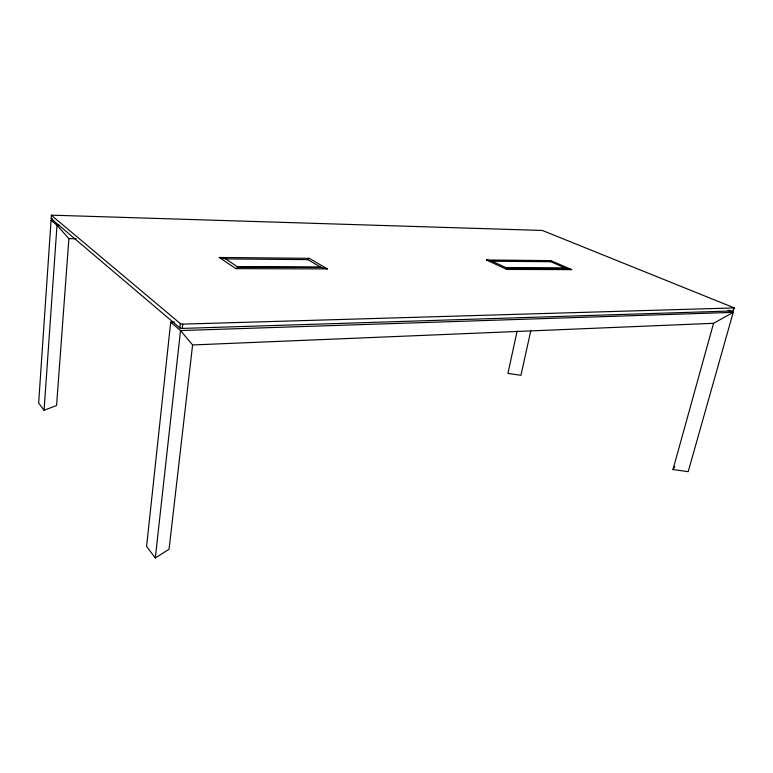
<?xml version="1.0" encoding="UTF-8"?>
<svg xmlns="http://www.w3.org/2000/svg" width="773" height="773" viewBox="0 0 773 773"><rect width="100%" height="100%" fill="white"/><g stroke="black" fill="none" stroke-linecap="round" stroke-linejoin="round"><path stroke-width="1.16" d="M51.076 220.218L38.65 403.023L44.071 410.231L56.574 405.516L68.884 238.615L56.999 225.272L51.076 220.218L53.482 220.286M733.616 308.543L733.258 310.93L182.254 328.419A1.855 0.58 6.4 0 1 179.838 327.868L51.202 218.72L51.414 215.155L542.346 230.46L734.35 307.925L182.737 324.129A1.855 0.57 6.4 0 1 180.312 323.578L51.433 215.319M44.071 410.231L56.999 225.272L59.405 225.329M170.698 322.186L146.59 546.405L155.305 557.98L169.055 549.274L192.593 344.961L180.534 330.564L170.698 322.186L174.321 322.08M179.838 327.868L180.312 323.578M155.305 557.98L180.534 330.564L733.219 312.35L688.192 471.685L672.983 469.54L713.547 323.307L733.219 312.35L728.011 310.224M182.254 328.419L182.737 324.129M517.118 331.028L507.948 373.398L520.944 375.32L530.78 330.757M733.258 310.93L734.089 307.983M506.798 269.439L507.156 268.202L566.251 268.424L571.672 269.622L506.798 269.439L486.468 259.999L550.811 260.607L571.672 269.622M672.983 469.54L674.713 466.563M219.252 257.467L225.639 258.916L307.857 259.631L309.229 258.317L327.394 268.917L235.92 268.656L219.252 257.467L309.229 258.317M235.92 268.656L238.045 267.187L321.278 267.497L327.394 268.917M52.187 218.401L51.202 218.72M192.593 344.961L713.547 323.307M237.311 266.695L320.486 267.033M506.276 267.796L565.343 268.028M486.468 259.999L492.072 261.216L550.82 261.728L566.251 268.424M68.884 238.615L76.121 238.751M492.072 261.216L507.156 268.202M307.857 259.631L321.278 267.497M225.639 258.916L238.045 267.187M550.811 260.607L550.82 261.728"/></g></svg>
